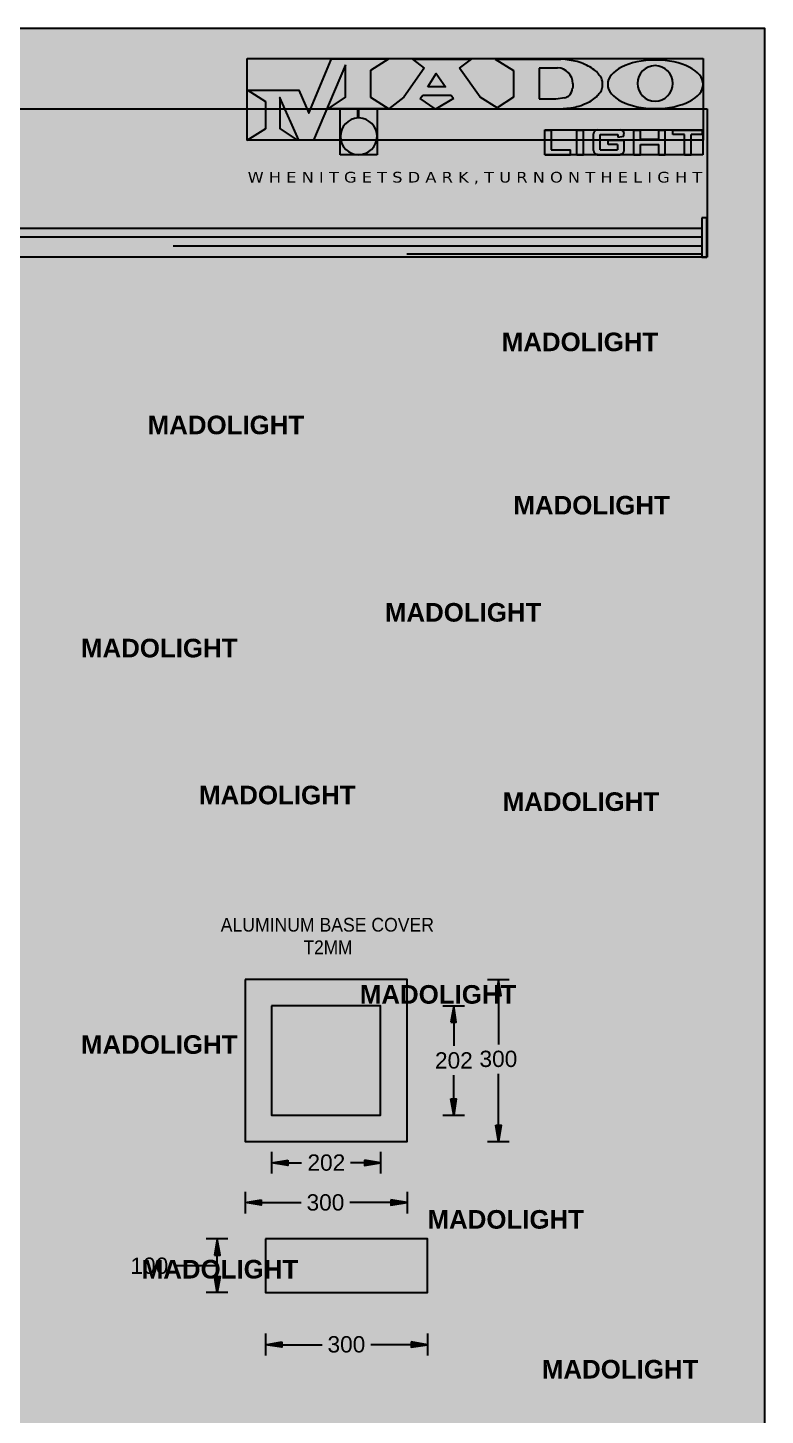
# Model space of a CAD drawing. Header units: millimetres. Extents: x 0 to 670, y 0 to 297.
# Drawn here: x 570.2 to 669.8, y 109.5 to 297 of the extents above; entities that cross this region are included whole.
import ezdxf
from ezdxf.enums import TextEntityAlignment as Align

# ---------------------------------------------------------------- set-up
doc = ezdxf.new("R2010")
doc.units = ezdxf.units.MM
for name, color, linetype in [('BACKGROUND', 254, 'Continuous'), ('DIM-TEXT', 5, 'Continuous'), ('FILLS', 8, 'Continuous'), ('IMAGES', 7, 'Continuous'), ('LINES', 7, 'Continuous'), ('TEXT', 7, 'Continuous'), ('WATERMARK', 9, 'Continuous')]:
    doc.layers.add(name, color=color, linetype=linetype)
doc.styles.add('ARIAL', font='arial.ttf')
doc.styles.add('ARIAL_BOLD', font='arialbd.ttf')
doc.styles.add('BAHNSCHRIFT', font='bahnschrift.ttf')
doc.styles.add('TAHOMA_BOLD', font='tahomabd.ttf')
picture_1 = doc.add_image_def('image13.png', size_in_pixel=(3057, 315))
picture_2 = doc.add_image_def('image16.png', size_in_pixel=(79, 99))
picture_3 = doc.add_image_def('image17.png', size_in_pixel=(970, 174))
picture_4 = doc.add_image_def('image18.png', size_in_pixel=(336, 53))

msp = doc.modelspace()

# ---------------------------------------------------------------- hatches: boundary and pattern name
at = {"layer": 'BACKGROUND', "true_color": 0xfffdf0}
msp.add_hatch(color=7, dxfattribs=at).paths.add_polyline_path([(459.81, 296.97), (669.82, 296.97), (669.82, 0), (459.81, 0)])
at = {"layer": 'FILLS', "true_color": 0x808080}
for points in [[(633.41, 166.24), (634.13, 166.24), (633.8, 168.4), (633.41, 166.24)], [(627.36, 162.64), (628.08, 162.64), (627.74, 164.85), (627.36, 162.64)], [(627.36, 152.27), (628.08, 152.27), (627.74, 150.07), (627.36, 152.27)], [(633.41, 148.72), (634.13, 148.72), (633.8, 146.52), (633.41, 148.72)], [(605.31, 144.02), (605.31, 143.3), (603.1, 143.64), (605.31, 144.02)], [(615.68, 144.02), (615.68, 143.3), (617.84, 143.64), (615.68, 144.02)], [(601.71, 138.64), (601.71, 137.92), (599.55, 138.3), (601.71, 138.64)], [(619.23, 138.64), (619.23, 137.92), (621.43, 138.3), (619.23, 138.64)], [(595.4, 131.19), (596.16, 131.19), (595.78, 133.39), (595.4, 131.19)], [(595.4, 128.27), (596.16, 128.27), (595.78, 126.11), (595.4, 128.27)], [(604.5, 119.46), (604.5, 118.74), (602.3, 119.08), (604.5, 119.46)], [(621.98, 119.46), (621.98, 118.74), (624.19, 119.08), (621.98, 119.46)]]:
    msp.add_hatch(color=7, dxfattribs=at).paths.add_polyline_path(points)

# ---------------------------------------------------------------- linework, layer by layer
at = {"layer": 'LINES', "true_color": 0x545454}
for points in [[(669.74, 0), (459.81, 0), (459.81, 296.93), (669.74, 296.93)], [(613.09, 291.97), (608.78, 281.77), (606.79, 281.77), (604.25, 287.53), (604.25, 283.34), (606.58, 281.77), (599.84, 281.77), (602.34, 283.34), (602.34, 286.94), (599.89, 288.54), (606.79, 288.54), (608.14, 285.45), (611.23, 292.78), (618.98, 292.78), (616.48, 291.21), (616.48, 287.61), (618.98, 286), (610.77, 286), (613.09, 287.61)], [(624.23, 288.97), (625.37, 290.79), (626.6, 288.97)]]:
    msp.add_lwpolyline(points, close=True, dxfattribs=at)
for points in [[(622.15, 292.73), (623.72, 291.51)], [(622.15, 292.73), (630.11, 292.73)], [(628.5, 291.51), (630.11, 292.73)], [(633.33, 292.73), (635.79, 291.21)], [(633.33, 292.73), (642.22, 292.73)], [(641.97, 286), (642.52, 286.05), (643.02, 286.09), (643.57, 286.17), (644.12, 286.26), (644.38, 286.34), (644.63, 286.38), (644.93, 286.47), (645.14, 286.55), (645.39, 286.68), (645.65, 286.77), (645.86, 286.89), (646.07, 286.98), (646.28, 287.1), (646.5, 287.23), (646.66, 287.36), (646.83, 287.49), (647, 287.65), (647.13, 287.78), (647.3, 287.91), (647.38, 288.08), (647.51, 288.21), (647.6, 288.37), (647.68, 288.5), (647.72, 288.67), (647.77, 288.84), (647.81, 288.97), (647.85, 289.14), (647.85, 289.26), (647.85, 289.43), (647.85, 289.56), (647.81, 289.69), (647.77, 289.86), (647.72, 289.98), (647.68, 290.15), (647.6, 290.28), (647.51, 290.45), (647.38, 290.58), (647.3, 290.75), (647.17, 290.87), (647, 291.04), (646.88, 291.17), (646.71, 291.3), (646.5, 291.42), (646.33, 291.55), (646.11, 291.68), (645.9, 291.8), (645.69, 291.93), (645.44, 292.02), (645.18, 292.14), (644.93, 292.23), (644.68, 292.31), (644.42, 292.4), (644.12, 292.44), (643.87, 292.52), (643.32, 292.61), (642.77, 292.69), (642.22, 292.73)], [(623.72, 291.51), (620.97, 287.61)], [(631.3, 287.57), (628.5, 291.51)], [(635.79, 291.21), (635.79, 287.57)], [(641.75, 291.51), (639.26, 291.51)], [(639.26, 291.51), (639.26, 287.36)], [(620.97, 287.61), (618.98, 286)], [(623.21, 287.4), (623.55, 287.87)], [(625.24, 286), (623.21, 287.4)], [(623.55, 287.87), (627.4, 287.87)], [(627.7, 287.4), (625.37, 286)], [(627.4, 287.87), (627.7, 287.4)], [(633.58, 286.17), (631.3, 287.57)], [(635.79, 287.57), (633.58, 286.17)], [(639.26, 287.36), (641.54, 287.36)], [(641.54, 287.36), (642.73, 287.53)], [(614.79, 284.73), (614.79, 286)], [(614.79, 286), (614.91, 286)], [(614.91, 284.73), (614.91, 286)], [(618.98, 286), (625.24, 286)], [(625.37, 286), (641.97, 286)], [(640.02, 283.13), (640.91, 283.13)], [(640.06, 279.82), (640.06, 283.13)], [(640.91, 283.13), (640.91, 280.46)], [(644.38, 283.13), (645.27, 283.13)], [(644.38, 279.82), (644.38, 283.13)], [(645.27, 279.82), (645.27, 283.13)], [(650.22, 283.13), (647.13, 283.13)], [(652.08, 283.13), (652.97, 283.13)], [(652.08, 279.82), (652.08, 283.13)], [(652.97, 281.9), (652.97, 283.13)], [(655.43, 283.13), (656.32, 283.13)], [(655.43, 281.9), (655.43, 283.13)], [(656.32, 279.82), (656.32, 283.13)], [(657.33, 283.13), (661.35, 283.13)], [(657.33, 282.53), (657.33, 283.13)], [(661.35, 282.53), (661.35, 283.13)], [(646.62, 280.37), (646.62, 282.62)], [(647.51, 282.53), (649.92, 282.53)], [(647.51, 280.46), (647.51, 282.53)], [(648.61, 281.18), (648.61, 281.77)], [(648.61, 281.77), (650.73, 281.77)], [(649.84, 281.18), (648.61, 281.18)], [(649.84, 281.18), (649.84, 280.46)], [(649.92, 282.53), (649.92, 282.19)], [(649.92, 282.19), (650.73, 282.32)], [(650.73, 282.32), (650.73, 282.62)], [(650.73, 281.77), (650.73, 280.37)], [(652.97, 281.9), (655.43, 281.9)], [(652.97, 281.22), (655.43, 281.22)], [(652.97, 279.82), (652.97, 281.22)], [(655.43, 279.82), (655.43, 281.22)], [(658.9, 282.53), (657.33, 282.53)], [(658.9, 279.82), (658.9, 282.53)], [(661.35, 282.53), (659.79, 282.53)], [(659.79, 279.82), (659.79, 282.53)], [(640.06, 279.82), (643.49, 279.82)], [(640.91, 280.46), (643.49, 280.46)], [(643.49, 279.82), (643.49, 280.46)], [(644.38, 279.82), (645.27, 279.82)], [(647.13, 279.82), (650.22, 279.82)], [(647.51, 280.46), (649.84, 280.46)], [(652.08, 279.82), (652.97, 279.82)], [(655.43, 279.82), (656.32, 279.82)], [(658.9, 279.82), (659.79, 279.82)], [(661.95, 271.31), (661.23, 271.31)], [(661.23, 271.31), (661.23, 265.98)], [(661.95, 265.98), (661.95, 271.31)], [(468.61, 269.88), (661.23, 269.88)], [(661.23, 268.69), (557.76, 268.69)], [(589.81, 267.5), (661.23, 267.5)], [(661.23, 266.4), (621.39, 266.4)], [(661.23, 265.98), (661.95, 265.98)]]:
    msp.add_lwpolyline(points, dxfattribs=at)
at = {"layer": 'LINES', "true_color": 0x000000}
for points in [[(599.55, 168.4), (599.55, 146.52), (621.43, 146.52), (621.43, 168.4)], [(603.1, 164.85), (603.1, 150.07), (617.84, 150.07), (617.84, 164.85)], [(602.3, 133.39), (602.3, 126.11), (624.19, 126.11), (624.19, 133.39)]]:
    msp.add_lwpolyline(points, close=True, dxfattribs=at)
at = {"layer": 'LINES', "true_color": 0x808080}
for points in [[(632.31, 168.4), (635.23, 168.4)], [(633.8, 166.24), (633.8, 159.64)], [(626.26, 164.85), (629.18, 164.85)], [(627.74, 162.64), (627.74, 159.47)], [(633.8, 148.72), (633.8, 155.66)], [(627.74, 152.27), (627.74, 155.49)], [(626.26, 150.07), (629.18, 150.07)], [(632.31, 146.52), (635.23, 146.52)], [(603.1, 145.12), (603.1, 142.2)], [(617.84, 145.12), (617.84, 142.2)], [(605.31, 143.64), (607.17, 143.64)], [(615.68, 143.64), (613.77, 143.64)], [(599.55, 139.74), (599.55, 136.82)], [(621.43, 139.74), (621.43, 136.82)], [(601.71, 138.3), (607.13, 138.3)], [(619.23, 138.3), (613.69, 138.3)], [(597.22, 133.39), (594.3, 133.39)], [(595.78, 129.75), (591.63, 129.75), (589.9, 129.75)], [(595.78, 128.27), (595.78, 131.19)], [(597.22, 126.11), (594.3, 126.11)], [(602.3, 120.57), (602.3, 117.64)], [(624.19, 120.57), (624.19, 117.64)], [(604.5, 119.08), (609.96, 119.08)], [(621.98, 119.08), (616.52, 119.08)]]:
    msp.add_lwpolyline(points, dxfattribs=at)
for points in [[(633.41, 166.24), (634.13, 166.24), (633.8, 168.4)], [(627.36, 162.64), (628.08, 162.64), (627.74, 164.85)], [(627.36, 152.27), (628.08, 152.27), (627.74, 150.07)], [(633.41, 148.72), (634.13, 148.72), (633.8, 146.52)], [(605.31, 144.02), (605.31, 143.3), (603.1, 143.64)], [(615.68, 144.02), (615.68, 143.3), (617.84, 143.64)], [(601.71, 138.64), (601.71, 137.92), (599.55, 138.3)], [(619.23, 138.64), (619.23, 137.92), (621.43, 138.3)], [(595.4, 131.19), (596.16, 131.19), (595.78, 133.39)], [(595.4, 128.27), (596.16, 128.27), (595.78, 126.11)], [(604.5, 119.46), (604.5, 118.74), (602.3, 119.08)], [(621.98, 119.46), (621.98, 118.74), (624.19, 119.08)]]:
    msp.add_lwpolyline(points, close=True, dxfattribs=at)
at = {"layer": 'LINES', "true_color": 0x545454}
for points in [[(654.98, 292.61), (651.42, 292.61), (648.53, 291.14), (648.53, 289.33)], [(661.44, 289.33), (661.44, 291.14), (658.55, 292.61), (654.98, 292.61)], [(643.83, 289.41), (643.83, 290.56), (642.92, 291.5), (641.77, 291.55)], [(654.94, 291.85), (653.62, 291.85), (652.55, 290.78), (652.55, 289.45)], [(657.33, 289.45), (657.33, 290.78), (656.26, 291.85), (654.94, 291.85)], [(643.35, 287.83), (643.61, 288.09), (643.76, 288.44), (643.78, 288.8)], [(643.81, 288.82), (643.87, 289.01), (643.88, 289.22), (643.86, 289.42)], [(648.53, 289.33), (648.53, 287.52), (651.42, 286.05), (654.98, 286.05)], [(652.55, 289.45), (652.55, 288.13), (653.62, 287.06), (654.94, 287.06)], [(654.94, 287.06), (656.26, 287.06), (657.33, 288.13), (657.33, 289.45)], [(654.98, 286.05), (658.55, 286.05), (661.44, 287.52), (661.44, 289.33)], [(642.74, 287.52), (642.97, 287.57), (643.18, 287.68), (643.36, 287.83)], [(614.82, 284.78), (613.46, 284.73), (612.4, 283.61), (612.42, 282.26)], [(617.37, 282.27), (617.39, 283.62), (616.32, 284.74), (614.96, 284.78)], [(647.15, 283.17), (646.86, 283.17), (646.62, 282.93), (646.62, 282.64)], [(650.77, 282.64), (650.77, 282.93), (650.53, 283.17), (650.24, 283.17)], [(612.42, 282.26), (612.44, 280.91), (613.54, 279.82), (614.9, 279.82)], [(614.9, 279.82), (616.25, 279.83), (617.35, 280.91), (617.37, 282.27)], [(646.62, 280.39), (646.62, 280.1), (646.86, 279.87), (647.15, 279.87)], [(650.24, 279.87), (650.53, 279.87), (650.77, 280.1), (650.77, 280.39)]]:
    msp.add_open_spline(points, degree=3, dxfattribs=at)

# ---------------------------------------------------------------- texts
at = {"layer": 'DIM-TEXT', "true_color": 0x0000ff, "style": 'ARIAL'}
for s, p, p2 in [('202', (625.2, 156.38), (630.3, 156.38)), ('300', (631.21, 156.59), (636.32, 156.59)), ('202', (607.97, 142.58), (613.08, 142.58)), ('300', (607.85, 137.2), (612.95, 137.2)), ('100', (584.05, 128.65), (589.16, 128.65)), ('300', (610.68, 118.03), (615.78, 118.03))]:
    msp.add_text(s, height=2.202, dxfattribs=at).set_placement(p, p2, align=Align.FIT)
at = {"layer": 'TEXT', "true_color": 0x404040, "style": 'TAHOMA_BOLD'}
msp.add_text('W H E N I T G E T S D A R K , T U R N O N T H E L I G H T', height=1.4455, dxfattribs=at).set_placement((599.89, 276.06), (661.31, 276.06), align=Align.FIT)
at = {"layer": 'TEXT', "true_color": 0x000000, "style": 'BAHNSCHRIFT'}
for s, height, p, p2 in [('ALUMINUM BASE COVER', 1.8505, (596.25, 174.88), (625.06, 174.88)), ('T2MM', 1.851, (607.46, 171.83), (614.03, 171.83))]:
    msp.add_text(s, height=height, dxfattribs=at).set_placement(p, p2, align=Align.FIT)
at = {"layer": 'WATERMARK', "true_color": 0xf5f5f5, "style": 'ARIAL_BOLD'}
for p, p2 in [((634.22, 253.28), (655.36, 253.28)), ((586.38, 242.06), (607.53, 242.06)), ((635.79, 231.22), (656.93, 231.22)), ((618.43, 216.75), (639.57, 216.75)), ((577.37, 211.92), (598.51, 211.92)), ((593.32, 192.07), (614.47, 192.07)), ((634.35, 191.18), (655.49, 191.18)), ((615.04, 165.14), (636.19, 165.14)), ((577.37, 158.37), (598.51, 158.37)), ((624.19, 134.75), (645.33, 134.75)), ((585.58, 128.02), (606.72, 128.02)), ((639.64, 114.51), (660.78, 114.51))]:
    msp.add_text('MADOLIGHT', height=2.514, dxfattribs=at).set_placement(p, p2, align=Align.FIT)

# ---------------------------------------------------------------- pictures from other files: only their frames are drawn
at = {"layer": 'IMAGES'}
image = msp.add_image(picture_3, insert=(599.84, 281.77), size_in_units=(61.6, 11.05), dxfattribs=at)
image.dxf.flags = 11
image = msp.add_image(picture_1, insert=(467.89, 265.98), size_in_units=(194.1, 20.02), dxfattribs=at)
image.dxf.flags = 11
image = msp.add_image(picture_2, insert=(612.37, 279.78), size_in_units=(5, 6.27), dxfattribs=at)
image.dxf.flags = 11
image = msp.add_image(picture_4, insert=(640.06, 279.82), size_in_units=(21.34, 3.34), dxfattribs=at)
image.dxf.flags = 11

doc.saveas('drawing.dxf')
